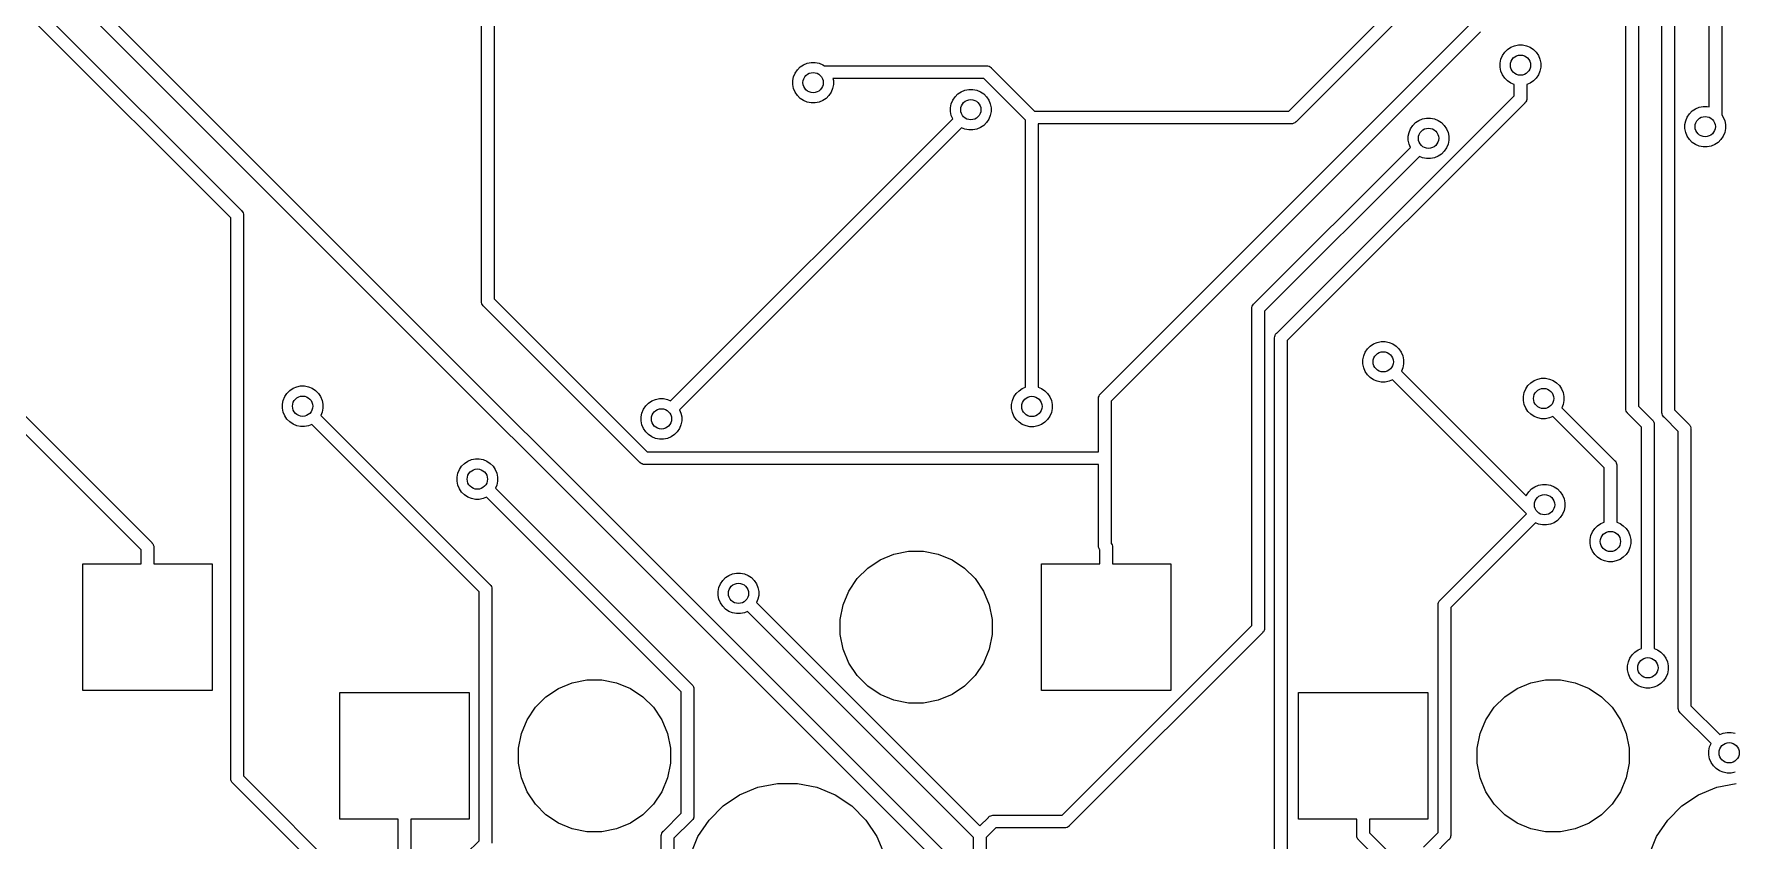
# Model space of a CAD drawing. Extents: x 1.2 to 14.9, y -4.9 to -0.3.
# Drawn here: x 8.095 to 9.416, y -2.196 to -1.569 of the extents above; entities that cross this region are included whole.
import ezdxf

# ---------------------------------------------------------------- set-up
doc = ezdxf.new("R2010")
doc.units = 0
doc.header["$MEASUREMENT"] = 0
doc.layers.add('BLACK', color=7, linetype='CONTINUOUS')

msp = doc.modelspace()

# ---------------------------------------------------------------- linework, layer by layer
at = {"layer": 'BLACK', "linetype": 'CONTINUOUS'}
for p, q in [((9.3962, -1.62555), (9.3962, -1.2292)), ((9.40604, -1.2274), (9.40604, -1.63192)), ((9.35956, -1.86303), (9.35956, -1.434)), ((9.36941, -1.43218), (9.36941, -1.86123)), ((8.04728, -1.44973), (8.81513, -2.21758)), ((8.8069, -2.22327), (8.03905, -1.45542)), ((8.44213, -1.77651), (8.44213, -1.46253)), ((8.45198, -1.46074), (8.45198, -1.77472)), ((9.33147, -1.86002), (9.33147, -1.46569)), ((9.34131, -1.46389), (9.34131, -1.85822)), ((9.0695, -1.62892), (9.22577, -1.47264)), ((9.234, -1.47833), (9.07519, -1.63715)), ((8.10242, -1.55297), (8.25566, -1.70621)), ((8.24743, -1.7119), (8.09546, -1.55993)), ((8.92335, -1.84861), (9.21164, -1.56033)), ((9.2186, -1.56729), (8.93158, -1.8543)), ((9.23446, -1.58861), (9.23565, -1.58574)), ((9.23565, -1.58574), (9.23737, -1.58316)), ((9.23737, -1.58316), (9.23957, -1.58097)), ((9.23957, -1.58097), (9.24215, -1.57925)), ((9.24215, -1.57925), (9.24501, -1.57806)), ((9.24501, -1.57806), (9.24806, -1.57745)), ((9.24806, -1.57745), (9.25116, -1.57745)), ((9.25116, -1.57745), (9.2542, -1.57806)), ((9.2542, -1.57806), (9.25707, -1.57925)), ((9.25707, -1.57925), (9.25965, -1.58097)), ((9.25965, -1.58097), (9.26184, -1.58316)), ((9.26184, -1.58316), (9.26356, -1.58574)), ((9.26356, -1.58574), (9.26475, -1.58861)), ((8.68478, -1.60221), (8.68597, -1.59934)), ((8.68597, -1.59934), (8.68769, -1.59676)), ((8.68769, -1.59676), (8.68989, -1.59457)), ((8.68989, -1.59457), (8.69247, -1.59285)), ((8.69247, -1.59285), (8.69533, -1.59166)), ((8.69533, -1.59166), (8.69837, -1.59106)), ((8.69837, -1.59106), (8.70148, -1.59106)), ((8.70148, -1.59106), (8.70452, -1.59166)), ((8.70452, -1.59166), (8.70738, -1.59285)), ((8.70738, -1.59285), (8.70867, -1.5937)), ((8.70867, -1.5937), (8.83451, -1.5937)), ((8.83451, -1.5937), (8.83475, -1.59368)), ((8.83475, -1.59368), (8.83499, -1.5937)), ((8.83499, -1.5937), (8.83499, -1.5937)), ((8.83499, -1.5937), (8.83571, -1.59378)), ((8.83571, -1.59378), (8.83664, -1.59406)), ((8.83664, -1.59406), (8.8375, -1.59451)), ((8.8375, -1.59451), (8.83824, -1.59513)), ((8.83824, -1.59513), (8.8384, -1.59532)), ((8.8384, -1.59532), (8.872, -1.62892)), ((9.23386, -1.59165), (9.23446, -1.58861)), ((9.23386, -1.59475), (9.23386, -1.59165)), ((9.23446, -1.59779), (9.23386, -1.59475)), ((9.23565, -1.60066), (9.23446, -1.59779)), ((9.26475, -1.59779), (9.26356, -1.60066)), ((9.26475, -1.58861), (9.26535, -1.59165)), ((9.26535, -1.59475), (9.26475, -1.59779)), ((9.26535, -1.59165), (9.26535, -1.59475)), ((8.68418, -1.60525), (8.68478, -1.60221)), ((8.68418, -1.60835), (8.68418, -1.60525)), ((8.68478, -1.6114), (8.68418, -1.60835)), ((8.68597, -1.61426), (8.68478, -1.6114)), ((8.71507, -1.6114), (8.71388, -1.61426)), ((8.71567, -1.60835), (8.71507, -1.6114)), ((8.83271, -1.60355), (8.71533, -1.60355)), ((8.71533, -1.60355), (8.71567, -1.60525)), ((8.71567, -1.60525), (8.71567, -1.60835)), ((8.81788, -1.61266), (8.82092, -1.61206)), ((8.82092, -1.61206), (8.82402, -1.61206)), ((8.82402, -1.61206), (8.82707, -1.61266)), ((8.86504, -1.63588), (8.83271, -1.60355)), ((9.23737, -1.60324), (9.23565, -1.60066)), ((9.23957, -1.60543), (9.23737, -1.60324)), ((9.24215, -1.60716), (9.23957, -1.60543)), ((9.24469, -1.60821), (9.24215, -1.60716)), ((9.24469, -1.61696), (9.24469, -1.60821)), ((9.25707, -1.60716), (9.25453, -1.60821)), ((9.25453, -1.60821), (9.25453, -1.61875)), ((9.25965, -1.60543), (9.25707, -1.60716)), ((9.26184, -1.60324), (9.25965, -1.60543)), ((9.26356, -1.60066), (9.26184, -1.60324)), ((8.68769, -1.61684), (8.68597, -1.61426)), ((8.68989, -1.61904), (8.68769, -1.61684)), ((8.69247, -1.62076), (8.68989, -1.61904)), ((8.69533, -1.62195), (8.69247, -1.62076)), ((8.69837, -1.62255), (8.69533, -1.62195)), ((8.70148, -1.62255), (8.69837, -1.62255)), ((8.70452, -1.62195), (8.70148, -1.62255)), ((8.70738, -1.62076), (8.70452, -1.62195)), ((8.70996, -1.61904), (8.70738, -1.62076)), ((8.71216, -1.61684), (8.70996, -1.61904)), ((8.71388, -1.61426), (8.71216, -1.61684)), ((8.80672, -1.62625), (8.80733, -1.62321)), ((8.80733, -1.62321), (8.80852, -1.62034)), ((8.80852, -1.62034), (8.81024, -1.61776)), ((8.81024, -1.61776), (8.81243, -1.61557)), ((8.81243, -1.61557), (8.81501, -1.61385)), ((8.81501, -1.61385), (8.81788, -1.61266)), ((8.82707, -1.61266), (8.82993, -1.61385)), ((8.82993, -1.61385), (8.83251, -1.61557)), ((8.83251, -1.61557), (8.8347, -1.61776)), ((8.8347, -1.61776), (8.83643, -1.62034)), ((8.83643, -1.62034), (8.83762, -1.62321)), ((8.83762, -1.62321), (8.83822, -1.62625)), ((9.06016, -1.80148), (9.24469, -1.61696)), ((9.25292, -1.62265), (9.06839, -1.80717)), ((9.2531, -1.62249), (9.25292, -1.62265)), ((9.25327, -1.62229), (9.2531, -1.62249)), ((9.25372, -1.62174), (9.25327, -1.62229)), ((9.25417, -1.62089), (9.25372, -1.62174)), ((9.25422, -1.62074), (9.25417, -1.62089)), ((9.25446, -1.61996), (9.25422, -1.62074)), ((9.25453, -1.61924), (9.25446, -1.61996)), ((9.25453, -1.61875), (9.25455, -1.619)), ((9.25455, -1.619), (9.25453, -1.61924)), ((9.25453, -1.61924), (9.25453, -1.61924)), ((9.38858, -1.62586), (9.39162, -1.62525)), ((9.39162, -1.62525), (9.39472, -1.62525)), ((9.39472, -1.62525), (9.3962, -1.62555)), ((8.58923, -1.85409), (8.80838, -1.63493)), ((8.80672, -1.62935), (8.80672, -1.62625)), ((8.80733, -1.6324), (8.80672, -1.62935)), ((8.80838, -1.63493), (8.80733, -1.6324)), ((8.8347, -1.63784), (8.83251, -1.64004)), ((8.83643, -1.63526), (8.8347, -1.63784)), ((8.83762, -1.6324), (8.83643, -1.63526)), ((8.83822, -1.62935), (8.83762, -1.6324)), ((8.83822, -1.62625), (8.83822, -1.62935)), ((8.86504, -1.84348), (8.86504, -1.63588)), ((8.872, -1.62892), (9.0695, -1.62892)), ((9.07129, -1.63876), (8.87488, -1.63876)), ((8.87488, -1.63876), (8.87488, -1.84348)), ((9.07154, -1.63878), (9.07129, -1.63876)), ((9.07178, -1.63876), (9.07154, -1.63878)), ((9.0725, -1.63869), (9.07178, -1.63876)), ((9.07178, -1.63876), (9.07178, -1.63876)), ((9.07343, -1.63841), (9.0725, -1.63869)), ((9.07428, -1.63795), (9.07343, -1.63841)), ((9.07503, -1.63734), (9.07428, -1.63795)), ((9.07519, -1.63715), (9.07503, -1.63734)), ((9.16594, -1.64001), (9.16813, -1.63781)), ((9.16813, -1.63781), (9.17071, -1.63609)), ((9.17071, -1.63609), (9.17358, -1.6349)), ((9.17358, -1.6349), (9.17662, -1.6343)), ((9.17662, -1.6343), (9.17972, -1.6343)), ((9.17972, -1.6343), (9.18276, -1.6349)), ((9.18276, -1.6349), (9.18563, -1.63609)), ((9.18563, -1.63609), (9.18821, -1.63781)), ((9.18821, -1.63781), (9.1904, -1.64001)), ((9.37742, -1.63945), (9.37803, -1.63641)), ((9.37803, -1.63641), (9.37921, -1.63354)), ((9.37921, -1.63354), (9.38094, -1.63096)), ((9.38094, -1.63096), (9.38313, -1.62877)), ((9.38313, -1.62877), (9.38571, -1.62704)), ((9.38571, -1.62704), (9.38858, -1.62586)), ((9.40604, -1.63192), (9.40713, -1.63354)), ((9.40713, -1.63354), (9.40831, -1.63641)), ((9.40831, -1.63641), (9.40892, -1.63945)), ((8.81534, -1.64189), (8.59619, -1.86105)), ((8.81788, -1.64295), (8.81534, -1.64189)), ((8.82092, -1.64355), (8.81788, -1.64295)), ((8.82402, -1.64355), (8.82092, -1.64355)), ((8.82707, -1.64295), (8.82402, -1.64355)), ((8.82993, -1.64176), (8.82707, -1.64295)), ((8.83251, -1.64004), (8.82993, -1.64176)), ((9.16242, -1.6485), (9.16303, -1.64545)), ((9.16242, -1.6516), (9.16242, -1.6485)), ((9.16303, -1.65464), (9.16242, -1.6516)), ((9.16303, -1.64545), (9.16421, -1.64259)), ((9.16421, -1.64259), (9.16594, -1.64001)), ((9.1904, -1.64001), (9.19212, -1.64259)), ((9.19212, -1.64259), (9.19331, -1.64545)), ((9.19331, -1.64545), (9.19392, -1.6485)), ((9.19392, -1.6516), (9.19331, -1.65464)), ((9.19392, -1.6485), (9.19392, -1.6516)), ((9.37742, -1.64255), (9.37742, -1.63945)), ((9.37803, -1.64559), (9.37742, -1.64255)), ((9.37921, -1.64846), (9.37803, -1.64559)), ((9.38094, -1.65104), (9.37921, -1.64846)), ((9.38313, -1.65323), (9.38094, -1.65104)), ((9.4054, -1.65104), (9.40321, -1.65323)), ((9.40713, -1.64846), (9.4054, -1.65104)), ((9.40831, -1.64559), (9.40713, -1.64846)), ((9.40892, -1.64255), (9.40831, -1.64559)), ((9.40892, -1.63945), (9.40892, -1.64255)), ((9.04243, -1.77883), (9.16408, -1.65718)), ((9.17104, -1.66414), (9.05066, -1.78451)), ((9.16408, -1.65718), (9.16303, -1.65464)), ((9.17358, -1.66519), (9.17104, -1.66414)), ((9.17662, -1.6658), (9.17358, -1.66519)), ((9.18276, -1.66519), (9.17972, -1.6658)), ((9.18563, -1.664), (9.18276, -1.66519)), ((9.18821, -1.66228), (9.18563, -1.664)), ((9.1904, -1.66009), (9.18821, -1.66228)), ((9.19212, -1.65751), (9.1904, -1.66009)), ((9.19331, -1.65464), (9.19212, -1.65751)), ((9.38571, -1.65496), (9.38313, -1.65323)), ((9.38858, -1.65614), (9.38571, -1.65496)), ((9.39162, -1.65675), (9.38858, -1.65614)), ((9.39472, -1.65675), (9.39162, -1.65675)), ((9.39776, -1.65614), (9.39472, -1.65675)), ((9.40063, -1.65496), (9.39776, -1.65614)), ((9.40321, -1.65323), (9.40063, -1.65496)), ((9.17972, -1.6658), (9.17662, -1.6658)), ((8.17772, -1.97002), (7.9254, -1.7177)), ((7.93363, -1.71201), (8.18595, -1.96433)), ((8.24743, -2.14744), (8.24743, -1.7119)), ((8.25566, -1.70621), (8.25584, -1.70637)), ((8.25584, -1.70637), (8.256, -1.70655)), ((8.256, -1.70655), (8.256, -1.70655)), ((8.256, -1.70655), (8.25646, -1.70711)), ((8.25646, -1.70711), (8.25692, -1.70797)), ((8.25692, -1.70797), (8.2572, -1.7089)), ((8.2572, -1.7089), (8.25727, -1.70962)), ((8.25727, -1.70962), (8.25727, -1.70962)), ((8.25727, -1.70962), (8.25729, -1.70986)), ((8.25729, -1.70986), (8.25727, -1.7101)), ((8.25727, -1.7101), (8.25727, -2.14565)), ((8.44211, -1.77676), (8.44213, -1.77651)), ((8.44213, -1.777), (8.44211, -1.77676)), ((8.44221, -1.77772), (8.44213, -1.777)), ((8.44213, -1.777), (8.44213, -1.777)), ((8.44249, -1.77865), (8.44221, -1.77772)), ((8.44294, -1.7795), (8.44249, -1.77865)), ((8.44356, -1.78025), (8.44294, -1.7795)), ((8.44375, -1.78041), (8.44356, -1.78025)), ((8.56529, -1.90196), (8.44375, -1.78041)), ((8.45198, -1.77472), (8.57098, -1.89372)), ((9.0408, -1.78248), (9.04082, -1.78224)), ((9.04082, -1.78272), (9.0408, -1.78248)), ((9.04082, -1.78223), (9.04089, -1.78151)), ((9.04082, -1.78224), (9.04082, -1.78223)), ((9.04082, -2.02879), (9.04082, -1.78272)), ((9.04089, -1.78151), (9.04117, -1.78058)), ((9.04117, -1.78058), (9.04163, -1.77973)), ((9.04163, -1.77973), (9.04224, -1.77898)), ((9.04224, -1.77898), (9.04243, -1.77883)), ((9.05066, -1.78451), (9.05066, -2.03059)), ((9.05853, -1.80513), (9.05862, -1.80417)), ((9.05855, -1.80537), (9.05853, -1.80513)), ((9.05855, -2.48132), (9.05855, -1.80537)), ((9.05862, -1.80417), (9.0589, -1.80324)), ((9.0589, -1.80324), (9.05936, -1.80238)), ((9.05936, -1.80238), (9.05982, -1.80182)), ((9.05982, -1.80182), (9.05998, -1.80163)), ((9.05982, -1.80182), (9.05982, -1.80182)), ((9.05998, -1.80163), (9.06016, -1.80148)), ((9.06839, -1.80717), (9.06839, -2.47952)), ((9.1329, -1.81157), (9.13548, -1.80985)), ((9.13548, -1.80985), (9.13834, -1.80866)), ((9.13834, -1.80866), (9.14139, -1.80806)), ((9.14139, -1.80806), (9.14449, -1.80806)), ((9.14449, -1.80806), (9.14753, -1.80866)), ((9.14753, -1.80866), (9.1504, -1.80985)), ((9.1504, -1.80985), (9.15298, -1.81157)), ((9.12719, -1.82226), (9.12779, -1.81921)), ((9.12719, -1.82536), (9.12719, -1.82226)), ((9.12779, -1.81921), (9.12898, -1.81635)), ((9.12898, -1.81635), (9.1307, -1.81377)), ((9.1307, -1.81377), (9.1329, -1.81157)), ((9.15298, -1.81157), (9.15517, -1.81377)), ((9.15517, -1.81377), (9.15689, -1.81635)), ((9.15689, -1.81635), (9.15808, -1.81921)), ((9.15808, -1.81921), (9.15869, -1.82226)), ((9.15869, -1.82226), (9.15869, -1.82536)), ((9.12779, -1.8284), (9.12719, -1.82536)), ((9.12898, -1.83127), (9.12779, -1.8284)), ((9.1307, -1.83385), (9.12898, -1.83127)), ((9.1329, -1.83604), (9.1307, -1.83385)), ((9.13548, -1.83776), (9.1329, -1.83604)), ((9.15808, -1.8284), (9.15703, -1.83094)), ((9.15703, -1.83094), (9.25412, -1.92803)), ((9.15869, -1.82536), (9.15808, -1.8284)), ((9.26016, -1.83836), (9.26302, -1.83717)), ((9.26302, -1.83717), (9.26607, -1.83657)), ((9.26607, -1.83657), (9.26917, -1.83657)), ((9.26917, -1.83657), (9.27221, -1.83717)), ((9.27221, -1.83717), (9.27508, -1.83836)), ((8.2893, -1.85088), (8.29102, -1.8483)), ((8.29102, -1.8483), (8.29322, -1.84611)), ((8.29322, -1.84611), (8.2958, -1.84439)), ((8.2958, -1.84439), (8.29866, -1.8432)), ((8.29866, -1.8432), (8.3017, -1.84259)), ((8.3017, -1.84259), (8.30481, -1.84259)), ((8.30481, -1.84259), (8.30785, -1.8432)), ((8.30785, -1.8432), (8.31072, -1.84439)), ((8.31072, -1.84439), (8.31329, -1.84611)), ((8.31329, -1.84611), (8.31549, -1.8483)), ((8.31549, -1.8483), (8.31721, -1.85088)), ((8.856, -1.85102), (8.85773, -1.84845)), ((8.85773, -1.84845), (8.85992, -1.84625)), ((8.85992, -1.84625), (8.8625, -1.84453)), ((8.8625, -1.84453), (8.86504, -1.84348)), ((8.87488, -1.84348), (8.87742, -1.84453)), ((8.87742, -1.84453), (8.88, -1.84625)), ((8.88, -1.84625), (8.88219, -1.84845)), ((8.88219, -1.84845), (8.88392, -1.85102)), ((8.92181, -1.8513), (8.92209, -1.85037)), ((8.92209, -1.85037), (8.92255, -1.84952)), ((8.92255, -1.84952), (8.92316, -1.84877)), ((8.92316, -1.84877), (8.92335, -1.84861)), ((9.13834, -1.83895), (9.13548, -1.83776)), ((9.14139, -1.83956), (9.13834, -1.83895)), ((9.14449, -1.83956), (9.14139, -1.83956)), ((9.14753, -1.83895), (9.14449, -1.83956)), ((9.15007, -1.8379), (9.14753, -1.83895)), ((9.25421, -1.94204), (9.15007, -1.8379)), ((9.25187, -1.85076), (9.25248, -1.84772)), ((9.25248, -1.84772), (9.25366, -1.84486)), ((9.25366, -1.84486), (9.25539, -1.84228)), ((9.25539, -1.84228), (9.25758, -1.84008)), ((9.25758, -1.84008), (9.26016, -1.83836)), ((9.27508, -1.83836), (9.27766, -1.84008)), ((9.27766, -1.84008), (9.27985, -1.84228)), ((9.27985, -1.84228), (9.28157, -1.84486)), ((9.28157, -1.84486), (9.28276, -1.84772)), ((9.28276, -1.84772), (9.28337, -1.85076)), ((8.28751, -1.85679), (8.28811, -1.85375)), ((8.28751, -1.85989), (8.28751, -1.85679)), ((8.28811, -1.86294), (8.28751, -1.85989)), ((8.28811, -1.85375), (8.2893, -1.85088)), ((8.2893, -1.8658), (8.28811, -1.86294)), ((8.31721, -1.85088), (8.3184, -1.85375)), ((8.3184, -1.86294), (8.31735, -1.86547)), ((8.3184, -1.85375), (8.319, -1.85679)), ((8.319, -1.85989), (8.3184, -1.86294)), ((8.319, -1.85679), (8.319, -1.85989)), ((8.56635, -1.86663), (8.56695, -1.86359)), ((8.56695, -1.86359), (8.56814, -1.86072)), ((8.56814, -1.86072), (8.56986, -1.85814)), ((8.56986, -1.85814), (8.57206, -1.85595)), ((8.57206, -1.85595), (8.57464, -1.85423)), ((8.57464, -1.85423), (8.5775, -1.85304)), ((8.5775, -1.85304), (8.58054, -1.85243)), ((8.58054, -1.85243), (8.58365, -1.85243)), ((8.58365, -1.85243), (8.58669, -1.85304)), ((8.58669, -1.85304), (8.58923, -1.85409)), ((8.59619, -1.86105), (8.59724, -1.86359)), ((8.59724, -1.86359), (8.59784, -1.86663)), ((8.85421, -1.85693), (8.85482, -1.85389)), ((8.85421, -1.86004), (8.85421, -1.85693)), ((8.85482, -1.86308), (8.85421, -1.86004)), ((8.85482, -1.85389), (8.856, -1.85102)), ((8.856, -1.86594), (8.85482, -1.86308)), ((8.88392, -1.85102), (8.8851, -1.85389)), ((8.8851, -1.86308), (8.88392, -1.86594)), ((8.8851, -1.85389), (8.88571, -1.85693)), ((8.88571, -1.86004), (8.8851, -1.86308)), ((8.88571, -1.85693), (8.88571, -1.86004)), ((8.92172, -1.85226), (8.92174, -1.85202)), ((8.92174, -1.8525), (8.92172, -1.85226)), ((8.92174, -1.85202), (8.92181, -1.8513)), ((8.92174, -1.85202), (8.92174, -1.85202)), ((8.92174, -1.89372), (8.92174, -1.8525)), ((8.93158, -1.8543), (8.93158, -1.8984)), ((9.25187, -1.85387), (9.25187, -1.85076)), ((9.25248, -1.85691), (9.25187, -1.85387)), ((9.25366, -1.85977), (9.25248, -1.85691)), ((9.25539, -1.86235), (9.25366, -1.85977)), ((9.25758, -1.86455), (9.25539, -1.86235)), ((9.28276, -1.85691), (9.28171, -1.85945)), ((9.28171, -1.85945), (9.3228, -1.90054)), ((9.28337, -1.85387), (9.28276, -1.85691)), ((9.28337, -1.85076), (9.28337, -1.85387)), ((9.33145, -1.86026), (9.33147, -1.86002)), ((9.33147, -1.8605), (9.33145, -1.86026)), ((9.33151, -1.86092), (9.33147, -1.8605)), ((9.33154, -1.86122), (9.33151, -1.86092)), ((9.33183, -1.86215), (9.33154, -1.86122)), ((9.33228, -1.86301), (9.33183, -1.86215)), ((9.33274, -1.86357), (9.33228, -1.86301)), ((9.3329, -1.86376), (9.33274, -1.86357)), ((9.34131, -1.85822), (9.35195, -1.86885)), ((9.35954, -1.86327), (9.35956, -1.86303)), ((9.35956, -1.86351), (9.35954, -1.86327)), ((9.35963, -1.86424), (9.35956, -1.86351)), ((9.35956, -1.86351), (9.35956, -1.86351)), ((9.36941, -1.86123), (9.3805, -1.87233)), ((8.29102, -1.86838), (8.2893, -1.8658)), ((8.29322, -1.87057), (8.29102, -1.86838)), ((8.2958, -1.8723), (8.29322, -1.87057)), ((8.29866, -1.87349), (8.2958, -1.8723)), ((8.3017, -1.87409), (8.29866, -1.87349)), ((8.30481, -1.87409), (8.3017, -1.87409)), ((8.30785, -1.87349), (8.30481, -1.87409)), ((8.31039, -1.87243), (8.30785, -1.87349)), ((8.44045, -2.0025), (8.31039, -1.87243)), ((8.31735, -1.86547), (8.44868, -1.99681)), ((8.56635, -1.86973), (8.56635, -1.86663)), ((8.56695, -1.87277), (8.56635, -1.86973)), ((8.56814, -1.87564), (8.56695, -1.87277)), ((8.56986, -1.87822), (8.56814, -1.87564)), ((8.59605, -1.87564), (8.59433, -1.87822)), ((8.59724, -1.87277), (8.59605, -1.87564)), ((8.59784, -1.86973), (8.59724, -1.87277)), ((8.59784, -1.86663), (8.59784, -1.86973)), ((8.85773, -1.86852), (8.856, -1.86594)), ((8.85992, -1.87072), (8.85773, -1.86852)), ((8.8625, -1.87244), (8.85992, -1.87072)), ((8.86537, -1.87363), (8.8625, -1.87244)), ((8.86841, -1.87423), (8.86537, -1.87363)), ((8.87151, -1.87423), (8.86841, -1.87423)), ((8.87455, -1.87363), (8.87151, -1.87423)), ((8.87742, -1.87244), (8.87455, -1.87363)), ((8.88, -1.87072), (8.87742, -1.87244)), ((8.88219, -1.86852), (8.88, -1.87072)), ((8.88392, -1.86594), (8.88219, -1.86852)), ((9.26016, -1.86627), (9.25758, -1.86455)), ((9.26302, -1.86746), (9.26016, -1.86627)), ((9.26607, -1.86806), (9.26302, -1.86746)), ((9.26917, -1.86806), (9.26607, -1.86806)), ((9.27221, -1.86746), (9.26917, -1.86806)), ((9.27475, -1.86641), (9.27221, -1.86746)), ((9.31457, -1.90623), (9.27475, -1.86641)), ((9.33308, -1.86391), (9.3329, -1.86376)), ((9.34372, -1.87454), (9.33308, -1.86391)), ((9.34372, -2.04661), (9.34372, -1.87454)), ((9.35195, -1.86885), (9.35213, -1.86901)), ((9.35213, -1.86901), (9.35229, -1.86919)), ((9.35229, -1.86919), (9.35229, -1.86919)), ((9.35229, -1.86919), (9.35266, -1.86965)), ((9.35266, -1.86965), (9.35275, -1.86976)), ((9.35275, -1.86976), (9.35321, -1.87061)), ((9.35321, -1.87061), (9.35349, -1.87154)), ((9.35349, -1.87154), (9.35356, -1.87226)), ((9.35356, -1.87226), (9.35356, -1.87226)), ((9.35356, -1.87226), (9.35358, -1.8725)), ((9.35358, -1.8725), (9.35356, -1.87274)), ((9.35356, -1.87274), (9.35356, -2.04661)), ((9.35992, -1.86516), (9.35963, -1.86424)), ((9.36037, -1.86602), (9.35992, -1.86516)), ((9.36099, -1.86677), (9.36037, -1.86602)), ((9.36118, -1.86692), (9.36099, -1.86677)), ((9.37227, -1.87802), (9.36118, -1.86692)), ((9.3805, -1.87233), (9.38069, -1.87248)), ((9.38069, -1.87248), (9.38084, -1.87267)), ((9.38084, -1.87267), (9.38084, -1.87267)), ((9.38084, -1.87267), (9.3813, -1.87323)), ((9.3813, -1.87323), (9.38153, -1.87365)), ((9.38153, -1.87365), (9.38176, -1.87409)), ((9.38176, -1.87409), (9.38204, -1.87502)), ((9.38204, -1.87502), (9.38211, -1.87574)), ((9.38211, -1.87574), (9.38211, -1.87574)), ((9.38211, -1.87574), (9.38214, -1.87598)), ((9.38214, -1.87598), (9.38211, -1.87622)), ((9.38211, -1.87622), (9.38211, -2.0911)), ((8.57206, -1.88041), (8.56986, -1.87822)), ((8.57464, -1.88214), (8.57206, -1.88041)), ((8.5775, -1.88332), (8.57464, -1.88214)), ((8.58054, -1.88393), (8.5775, -1.88332)), ((8.58365, -1.88393), (8.58054, -1.88393)), ((8.58669, -1.88332), (8.58365, -1.88393)), ((8.58955, -1.88214), (8.58669, -1.88332)), ((8.59213, -1.88041), (8.58955, -1.88214)), ((8.59433, -1.87822), (8.59213, -1.88041)), ((9.37227, -2.0929), (9.37227, -1.87802)), ((8.42677, -1.90493), (8.42897, -1.90273)), ((8.42897, -1.90273), (8.43154, -1.90101)), ((8.43154, -1.90101), (8.43441, -1.89982)), ((8.43441, -1.89982), (8.43745, -1.89922)), ((8.43745, -1.89922), (8.44055, -1.89922)), ((8.44055, -1.89922), (8.4436, -1.89982)), ((8.4436, -1.89982), (8.44646, -1.90101)), ((8.44646, -1.90101), (8.44904, -1.90273)), ((8.44904, -1.90273), (8.45124, -1.90493)), ((8.56545, -1.90214), (8.56529, -1.90196)), ((8.56564, -1.9023), (8.56545, -1.90214)), ((8.5662, -1.90276), (8.56564, -1.9023)), ((8.56564, -1.9023), (8.56564, -1.9023)), ((8.56686, -1.90311), (8.5662, -1.90276)), ((8.56705, -1.90321), (8.56686, -1.90311)), ((8.56798, -1.9035), (8.56705, -1.90321)), ((8.57098, -1.89372), (8.92174, -1.89372)), ((8.93158, -1.8984), (8.93161, -1.89865)), ((8.93161, -1.89865), (8.93158, -1.89889)), ((8.93158, -1.89889), (8.93158, -1.96503)), ((9.3228, -1.90054), (9.32299, -1.90069)), ((9.32299, -1.90069), (9.32314, -1.90088)), ((9.32314, -1.90088), (9.3236, -1.90144)), ((9.3236, -1.90144), (9.324, -1.90218)), ((9.324, -1.90218), (9.32406, -1.9023)), ((9.32406, -1.9023), (9.32434, -1.90322)), ((9.32434, -1.90322), (9.32441, -1.90395)), ((8.42326, -1.91341), (8.42386, -1.91037)), ((8.42326, -1.91652), (8.42326, -1.91341)), ((8.42386, -1.91956), (8.42326, -1.91652)), ((8.42386, -1.91037), (8.42505, -1.90751)), ((8.42505, -1.90751), (8.42677, -1.90493)), ((8.45124, -1.90493), (8.45296, -1.90751)), ((8.45296, -1.90751), (8.45415, -1.91037)), ((8.45415, -1.91037), (8.45475, -1.91341)), ((8.45475, -1.91652), (8.45415, -1.91956)), ((8.45475, -1.91341), (8.45475, -1.91652)), ((8.5687, -1.90357), (8.56798, -1.9035)), ((8.56894, -1.90359), (8.5687, -1.90357)), ((8.5687, -1.90357), (8.5687, -1.90357)), ((8.56919, -1.90357), (8.56894, -1.90359)), ((8.92174, -1.90357), (8.56919, -1.90357)), ((8.92174, -1.96676), (8.92174, -1.90357)), ((9.31457, -1.94845), (9.31457, -1.90623)), ((9.32441, -1.90395), (9.32441, -1.90395)), ((9.32441, -1.90395), (9.32444, -1.90419)), ((9.32444, -1.90419), (9.32441, -1.90443)), ((9.32441, -1.90443), (9.32441, -1.94845)), ((8.42505, -1.92242), (8.42386, -1.91956)), ((8.42677, -1.925), (8.42505, -1.92242)), ((8.42897, -1.9272), (8.42677, -1.925)), ((8.43154, -1.92892), (8.42897, -1.9272)), ((8.43441, -1.93011), (8.43154, -1.92892)), ((8.44614, -1.92906), (8.4436, -1.93011)), ((8.59737, -2.08029), (8.44614, -1.92906)), ((8.45415, -1.91956), (8.4531, -1.9221)), ((8.4531, -1.9221), (8.6056, -2.0746)), ((9.25412, -1.92803), (9.25437, -1.92741)), ((9.25437, -1.92741), (9.2561, -1.92483)), ((9.2561, -1.92483), (9.25829, -1.92264)), ((9.25829, -1.92264), (9.26087, -1.92091)), ((9.26087, -1.92091), (9.26374, -1.91973)), ((9.26374, -1.91973), (9.26678, -1.91912)), ((9.26678, -1.91912), (9.26988, -1.91912)), ((9.26988, -1.91912), (9.27292, -1.91973)), ((9.27292, -1.91973), (9.27579, -1.92091)), ((9.27579, -1.92091), (9.27837, -1.92264)), ((9.27837, -1.92264), (9.28056, -1.92483)), ((9.28056, -1.92483), (9.28229, -1.92741)), ((9.28229, -1.92741), (9.28347, -1.93028)), ((8.43745, -1.93071), (8.43441, -1.93011)), ((8.44055, -1.93071), (8.43745, -1.93071)), ((8.4436, -1.93011), (8.44055, -1.93071)), ((9.18717, -2.00907), (9.25421, -1.94204)), ((9.28229, -1.94233), (9.28056, -1.94491)), ((9.28347, -1.93946), (9.28229, -1.94233)), ((9.28347, -1.93028), (9.28408, -1.93332)), ((9.28408, -1.93642), (9.28347, -1.93946)), ((9.28408, -1.93332), (9.28408, -1.93642)), ((9.2612, -1.94896), (9.1954, -2.01476)), ((9.26374, -1.95001), (9.2612, -1.94896)), ((9.26678, -1.95062), (9.26374, -1.95001)), ((9.26988, -1.95062), (9.26678, -1.95062)), ((9.27292, -1.95001), (9.26988, -1.95062)), ((9.27579, -1.94883), (9.27292, -1.95001)), ((9.27837, -1.9471), (9.27579, -1.94883)), ((9.28056, -1.94491), (9.27837, -1.9471)), ((9.30435, -1.95886), (9.30554, -1.956)), ((9.30554, -1.956), (9.30726, -1.95342)), ((9.30726, -1.95342), (9.30945, -1.95122)), ((9.30945, -1.95122), (9.31203, -1.9495)), ((9.31203, -1.9495), (9.31457, -1.94845)), ((9.32441, -1.94845), (9.32695, -1.9495)), ((9.32695, -1.9495), (9.32953, -1.95122)), ((9.32953, -1.95122), (9.33172, -1.95342)), ((9.33172, -1.95342), (9.33345, -1.956)), ((9.33345, -1.956), (9.33463, -1.95886)), ((8.18595, -1.96433), (8.18613, -1.96448)), ((8.18613, -1.96448), (8.18629, -1.96467)), ((8.18629, -1.96467), (8.18629, -1.96467)), ((8.18629, -1.96467), (8.18675, -1.96523)), ((8.18675, -1.96523), (8.1871, -1.96589)), ((8.1871, -1.96589), (8.18721, -1.96609)), ((8.18721, -1.96609), (8.18749, -1.96702)), ((8.18749, -1.96702), (8.18756, -1.96774)), ((8.18756, -1.96774), (8.18756, -1.96774)), ((8.18756, -1.96774), (8.18758, -1.96798)), ((8.18758, -1.96798), (8.18756, -1.96822)), ((8.18756, -1.96822), (8.18756, -1.98079)), ((8.92172, -1.967), (8.92174, -1.96676)), ((8.92174, -1.96724), (8.92172, -1.967)), ((8.92174, -1.96725), (8.92174, -1.96724)), ((8.92181, -1.96797), (8.92174, -1.96725)), ((8.92209, -1.9689), (8.92181, -1.96797)), ((8.92255, -1.96975), (8.92209, -1.9689)), ((8.93158, -1.96503), (8.93175, -1.96523)), ((8.93175, -1.96523), (8.93221, -1.96609)), ((8.93221, -1.96609), (8.93249, -1.96702)), ((8.93249, -1.96702), (8.93256, -1.96774)), ((8.93256, -1.96774), (8.93256, -1.96774)), ((8.93256, -1.96774), (8.93258, -1.96798)), ((8.93258, -1.96798), (8.93256, -1.96822)), ((8.93256, -1.96822), (8.93256, -1.98079)), ((9.30374, -1.96191), (9.30435, -1.95886)), ((9.30374, -1.96501), (9.30374, -1.96191)), ((9.30435, -1.96805), (9.30374, -1.96501)), ((9.30554, -1.97092), (9.30435, -1.96805)), ((9.33463, -1.96805), (9.33345, -1.97092)), ((9.33463, -1.95886), (9.33524, -1.96191)), ((9.33524, -1.96501), (9.33463, -1.96805)), ((9.33524, -1.96191), (9.33524, -1.96501)), ((8.13244, -2.07921), (8.13244, -1.98079)), ((8.13244, -1.98079), (8.17772, -1.98079)), ((8.17772, -1.98079), (8.17772, -1.97002)), ((8.18756, -1.98079), (8.23283, -1.98079)), ((8.23283, -1.98079), (8.23283, -2.07921)), ((8.74235, -1.98413), (8.75203, -1.97767)), ((8.75203, -1.97767), (8.76277, -1.97321)), ((8.76277, -1.97321), (8.77418, -1.97094)), ((8.77418, -1.97094), (8.78582, -1.97094)), ((8.78582, -1.97094), (8.79723, -1.97321)), ((8.79723, -1.97321), (8.80797, -1.97767)), ((8.80797, -1.97767), (8.81765, -1.98413)), ((8.87744, -2.07921), (8.87744, -1.98079)), ((8.87744, -1.98079), (8.92272, -1.98079)), ((8.92272, -1.96995), (8.92255, -1.96975)), ((8.92272, -1.98079), (8.92272, -1.96995)), ((8.93256, -1.98079), (8.97783, -1.98079)), ((8.97783, -1.98079), (8.97783, -2.07921)), ((9.30726, -1.9735), (9.30554, -1.97092)), ((9.30945, -1.97569), (9.30726, -1.9735)), ((9.31203, -1.97741), (9.30945, -1.97569)), ((9.3149, -1.9786), (9.31203, -1.97741)), ((9.31794, -1.9792), (9.3149, -1.9786)), ((9.32104, -1.9792), (9.31794, -1.9792)), ((9.32409, -1.9786), (9.32104, -1.9792)), ((9.32695, -1.97741), (9.32409, -1.9786)), ((9.32953, -1.97569), (9.32695, -1.97741)), ((9.33172, -1.9735), (9.32953, -1.97569)), ((9.33345, -1.97092), (9.33172, -1.9735)), ((8.62797, -1.99634), (8.6297, -1.99376)), ((8.6297, -1.99376), (8.63189, -1.99157)), ((8.63189, -1.99157), (8.63447, -1.98985)), ((8.63447, -1.98985), (8.63734, -1.98866)), ((8.63734, -1.98866), (8.64038, -1.98806)), ((8.64038, -1.98806), (8.64348, -1.98806)), ((8.64348, -1.98806), (8.64652, -1.98866)), ((8.64652, -1.98866), (8.64939, -1.98985)), ((8.64939, -1.98985), (8.65197, -1.99157)), ((8.65197, -1.99157), (8.65416, -1.99376)), ((8.65416, -1.99376), (8.65588, -1.99634)), ((8.72767, -2.00203), (8.73413, -1.99235)), ((8.73413, -1.99235), (8.74235, -1.98413)), ((8.81765, -1.98413), (8.82587, -1.99235)), ((8.82587, -1.99235), (8.83233, -2.00203)), ((8.44045, -2.19603), (8.44045, -2.0025)), ((8.44868, -1.99681), (8.44887, -1.99696)), ((8.44887, -1.99696), (8.44902, -1.99715)), ((8.44902, -1.99715), (8.44948, -1.99771)), ((8.44948, -1.99771), (8.44994, -1.99856)), ((8.44994, -1.99856), (8.45022, -1.99949)), ((8.45022, -1.99949), (8.45029, -2.00022)), ((8.45029, -2.00022), (8.45029, -2.00022)), ((8.45029, -2.00022), (8.45032, -2.00046)), ((8.45032, -2.00046), (8.45029, -2.0007)), ((8.45029, -2.0007), (8.45029, -2.19783)), ((8.62618, -2.00225), (8.62679, -1.99921)), ((8.62618, -2.00535), (8.62618, -2.00225)), ((8.62679, -2.0084), (8.62618, -2.00535)), ((8.62679, -1.99921), (8.62797, -1.99634)), ((8.62797, -2.01126), (8.62679, -2.0084)), ((8.65588, -1.99634), (8.65707, -1.99921)), ((8.65707, -2.0084), (8.65602, -2.01093)), ((8.65707, -1.99921), (8.65768, -2.00225)), ((8.65768, -2.00535), (8.65707, -2.0084)), ((8.65768, -2.00225), (8.65768, -2.00535)), ((8.72321, -2.01277), (8.72767, -2.00203)), ((8.83233, -2.00203), (8.83679, -2.01277)), ((9.18698, -2.00922), (9.18717, -2.00907)), ((8.6297, -2.01384), (8.62797, -2.01126)), ((8.63189, -2.01604), (8.6297, -2.01384)), ((8.63447, -2.01776), (8.63189, -2.01604)), ((8.63734, -2.01895), (8.63447, -2.01776)), ((8.64038, -2.01955), (8.63734, -2.01895)), ((8.64348, -2.01955), (8.64038, -2.01955)), ((8.64652, -2.01895), (8.64348, -2.01955)), ((8.64906, -2.01789), (8.64652, -2.01895)), ((8.82463, -2.19347), (8.64906, -2.01789)), ((8.65602, -2.01093), (8.82956, -2.18447)), ((8.72094, -2.02418), (8.72321, -2.01277)), ((8.83679, -2.01277), (8.83906, -2.02418)), ((9.18554, -2.01272), (9.18563, -2.01176)), ((9.18556, -2.01296), (9.18554, -2.01272)), ((9.18556, -2.18978), (9.18556, -2.01296)), ((9.18563, -2.01176), (9.18591, -2.01083)), ((9.18591, -2.01083), (9.18637, -2.00997)), ((9.18637, -2.00997), (9.18683, -2.00941)), ((9.18683, -2.00941), (9.18698, -2.00922)), ((9.18683, -2.00941), (9.18683, -2.00941)), ((9.1954, -2.01476), (9.1954, -2.19158)), ((8.72094, -2.03582), (8.72094, -2.02418)), ((8.83906, -2.02418), (8.83906, -2.03582)), ((8.89334, -2.17626), (9.04082, -2.02879)), ((9.04905, -2.03448), (8.89903, -2.18449)), ((9.04924, -2.03432), (9.04905, -2.03448)), ((9.04981, -2.03362), (9.04924, -2.03432)), ((9.04985, -2.03357), (9.04981, -2.03362)), ((9.05031, -2.03272), (9.04985, -2.03357)), ((9.05059, -2.03179), (9.05031, -2.03272)), ((9.05066, -2.03107), (9.05059, -2.03179)), ((9.05066, -2.03059), (9.05069, -2.03083)), ((9.05069, -2.03083), (9.05066, -2.03107)), ((9.05066, -2.03107), (9.05066, -2.03107)), ((8.72321, -2.04723), (8.72094, -2.03582)), ((8.72767, -2.05797), (8.72321, -2.04723)), ((8.83679, -2.04723), (8.83233, -2.05797)), ((8.83906, -2.03582), (8.83679, -2.04723)), ((9.3386, -2.04939), (9.34118, -2.04766)), ((9.34118, -2.04766), (9.34372, -2.04661)), ((9.35356, -2.04661), (9.3561, -2.04766)), ((9.3561, -2.04766), (9.35868, -2.04939)), ((8.73413, -2.06765), (8.72767, -2.05797)), ((8.83233, -2.05797), (8.82587, -2.06765)), ((9.33289, -2.06007), (9.33349, -2.05702)), ((9.33289, -2.06317), (9.33289, -2.06007)), ((9.33349, -2.05702), (9.33468, -2.05416)), ((9.33468, -2.05416), (9.33641, -2.05158)), ((9.33641, -2.05158), (9.3386, -2.04939)), ((9.35868, -2.04939), (9.36087, -2.05158)), ((9.36087, -2.05158), (9.36259, -2.05416)), ((9.36259, -2.05416), (9.36378, -2.05702)), ((9.36378, -2.05702), (9.36439, -2.06007)), ((9.36439, -2.06007), (9.36439, -2.06317)), ((8.50203, -2.07767), (8.51277, -2.07321)), ((8.51277, -2.07321), (8.52418, -2.07094)), ((8.52418, -2.07094), (8.53582, -2.07094)), ((8.53582, -2.07094), (8.54723, -2.07321)), ((8.54723, -2.07321), (8.55797, -2.07767)), ((8.6056, -2.0746), (8.60578, -2.07475)), ((8.60578, -2.07475), (8.60594, -2.07494)), ((8.60594, -2.07494), (8.60594, -2.07494)), ((8.60594, -2.07494), (8.60614, -2.07518)), ((8.60614, -2.07518), (8.6064, -2.0755)), ((8.74235, -2.07587), (8.73413, -2.06765)), ((8.82587, -2.06765), (8.81765, -2.07587)), ((9.24703, -2.07767), (9.25777, -2.07321)), ((9.25777, -2.07321), (9.26918, -2.07094)), ((9.26918, -2.07094), (9.28082, -2.07094)), ((9.28082, -2.07094), (9.29223, -2.07321)), ((9.29223, -2.07321), (9.30297, -2.07767)), ((9.33349, -2.06621), (9.33289, -2.06317)), ((9.33468, -2.06908), (9.33349, -2.06621)), ((9.33641, -2.07166), (9.33468, -2.06908)), ((9.3386, -2.07385), (9.33641, -2.07166)), ((9.34118, -2.07557), (9.3386, -2.07385)), ((9.35868, -2.07385), (9.3561, -2.07557)), ((9.36087, -2.07166), (9.35868, -2.07385)), ((9.36259, -2.06908), (9.36087, -2.07166)), ((9.36378, -2.06621), (9.36259, -2.06908)), ((9.36439, -2.06317), (9.36378, -2.06621)), ((8.23283, -2.07921), (8.13244, -2.07921)), ((8.33217, -2.17921), (8.33217, -2.08079)), ((8.33217, -2.08079), (8.43256, -2.08079)), ((8.43256, -2.08079), (8.43256, -2.17921)), ((8.48413, -2.09235), (8.49235, -2.08413)), ((8.49235, -2.08413), (8.50203, -2.07767)), ((8.55797, -2.07767), (8.56765, -2.08413)), ((8.56765, -2.08413), (8.57587, -2.09235)), ((8.59737, -2.17473), (8.59737, -2.08029)), ((8.6064, -2.0755), (8.60686, -2.07636)), ((8.60686, -2.07636), (8.60714, -2.07728)), ((8.60714, -2.07728), (8.60721, -2.07801)), ((8.60721, -2.07801), (8.60721, -2.07801)), ((8.60721, -2.07801), (8.60723, -2.07825)), ((8.60723, -2.07825), (8.60721, -2.07849)), ((8.60721, -2.07849), (8.60721, -2.17653)), ((8.75203, -2.08233), (8.74235, -2.07587)), ((8.76277, -2.08679), (8.75203, -2.08233)), ((8.77418, -2.08906), (8.76277, -2.08679)), ((8.79723, -2.08679), (8.78582, -2.08906)), ((8.80797, -2.08233), (8.79723, -2.08679)), ((8.81765, -2.07587), (8.80797, -2.08233)), ((8.97783, -2.07921), (8.87744, -2.07921)), ((9.07717, -2.17921), (9.07717, -2.08079)), ((9.07717, -2.08079), (9.17756, -2.08079)), ((9.17756, -2.08079), (9.17756, -2.17921)), ((9.22913, -2.09235), (9.23735, -2.08413)), ((9.23735, -2.08413), (9.24703, -2.07767)), ((9.30297, -2.07767), (9.31265, -2.08413)), ((9.31265, -2.08413), (9.32087, -2.09235)), ((9.34404, -2.07676), (9.34118, -2.07557)), ((9.34709, -2.07737), (9.34404, -2.07676)), ((9.35019, -2.07737), (9.34709, -2.07737)), ((9.35323, -2.07676), (9.35019, -2.07737)), ((9.3561, -2.07557), (9.35323, -2.07676)), ((8.47767, -2.10203), (8.48413, -2.09235)), ((8.57587, -2.09235), (8.58233, -2.10203)), ((8.78582, -2.08906), (8.77418, -2.08906)), ((9.22267, -2.10203), (9.22913, -2.09235)), ((9.32087, -2.09235), (9.32733, -2.10203)), ((9.37225, -2.09314), (9.37227, -2.0929)), ((9.37227, -2.09338), (9.37225, -2.09314)), ((9.37234, -2.0941), (9.37227, -2.09338)), ((9.37227, -2.09338), (9.37227, -2.09338)), ((9.37262, -2.09503), (9.37234, -2.0941)), ((9.37308, -2.09589), (9.37262, -2.09503)), ((9.3737, -2.09663), (9.37308, -2.09589)), ((9.37388, -2.09679), (9.3737, -2.09663)), ((9.39766, -2.12057), (9.37388, -2.09679)), ((9.38211, -2.0911), (9.40462, -2.11361)), ((8.47094, -2.12418), (8.47321, -2.11277)), ((8.47321, -2.11277), (8.47767, -2.10203)), ((8.58233, -2.10203), (8.58679, -2.11277)), ((8.58679, -2.11277), (8.58906, -2.12418)), ((9.21594, -2.12418), (9.21821, -2.11277)), ((9.21821, -2.11277), (9.22267, -2.10203)), ((9.32733, -2.10203), (9.33179, -2.11277)), ((9.33179, -2.11277), (9.33406, -2.12418)), ((9.40462, -2.11361), (9.40716, -2.11256)), ((9.40716, -2.11256), (9.4102, -2.11195)), ((9.4102, -2.11195), (9.41331, -2.11195)), ((9.41331, -2.11195), (9.41635, -2.11256)), ((8.47094, -2.13582), (8.47094, -2.12418)), ((8.58906, -2.12418), (8.58906, -2.13582)), ((9.21594, -2.13582), (9.21594, -2.12418)), ((9.33406, -2.12418), (9.33406, -2.13582)), ((9.39601, -2.12615), (9.39661, -2.12311)), ((9.39601, -2.12925), (9.39601, -2.12615)), ((9.39661, -2.12311), (9.39766, -2.12057)), ((8.47321, -2.14723), (8.47094, -2.13582)), ((8.58906, -2.13582), (8.58679, -2.14723)), ((9.21821, -2.14723), (9.21594, -2.13582)), ((9.33406, -2.13582), (9.33179, -2.14723)), ((9.39661, -2.13229), (9.39601, -2.12925)), ((9.3978, -2.13516), (9.39661, -2.13229)), ((9.39952, -2.13774), (9.3978, -2.13516)), ((9.40172, -2.13993), (9.39952, -2.13774)), ((9.4043, -2.14166), (9.40172, -2.13993)), ((8.2474, -2.14769), (8.24743, -2.14744)), ((8.2475, -2.14865), (8.2474, -2.14769)), ((8.24778, -2.14958), (8.2475, -2.14865)), ((8.24823, -2.15043), (8.24778, -2.14958)), ((8.2487, -2.15099), (8.24823, -2.15043)), ((8.24885, -2.15118), (8.2487, -2.15099)), ((8.24904, -2.15134), (8.24885, -2.15118)), ((8.63254, -2.53484), (8.24904, -2.15134)), ((8.25727, -2.14565), (8.64077, -2.52915)), ((8.47767, -2.15797), (8.47321, -2.14723)), ((8.58679, -2.14723), (8.58233, -2.15797)), ((8.6571, -2.15452), (8.67227, -2.1515)), ((8.67227, -2.1515), (8.68773, -2.1515)), ((8.68773, -2.1515), (8.7029, -2.15452)), ((9.22267, -2.15797), (9.21821, -2.14723)), ((9.33179, -2.14723), (9.32733, -2.15797)), ((9.4021, -2.15452), (9.41727, -2.1515)), ((9.40716, -2.14284), (9.4043, -2.14166)), ((9.4102, -2.14345), (9.40716, -2.14284)), ((9.41331, -2.14345), (9.4102, -2.14345)), ((9.41635, -2.14284), (9.41331, -2.14345)), ((8.48413, -2.16765), (8.47767, -2.15797)), ((8.49235, -2.17587), (8.48413, -2.16765)), ((8.57587, -2.16765), (8.56765, -2.17587)), ((8.58233, -2.15797), (8.57587, -2.16765)), ((8.62996, -2.16903), (8.64282, -2.16043)), ((8.64282, -2.16043), (8.6571, -2.15452)), ((8.7029, -2.15452), (8.71718, -2.16043)), ((8.71718, -2.16043), (8.73004, -2.16903)), ((9.22913, -2.16765), (9.22267, -2.15797)), ((9.23735, -2.17587), (9.22913, -2.16765)), ((9.32087, -2.16765), (9.31265, -2.17587)), ((9.32733, -2.15797), (9.32087, -2.16765)), ((9.37496, -2.16903), (9.38782, -2.16043)), ((9.38782, -2.16043), (9.4021, -2.15452)), ((8.37744, -2.17921), (8.33217, -2.17921)), ((8.37744, -2.19178), (8.37744, -2.17921)), ((8.43256, -2.17921), (8.38728, -2.17921)), ((8.38728, -2.17921), (8.38728, -2.24596)), ((8.50203, -2.18233), (8.49235, -2.17587)), ((8.56765, -2.17587), (8.55797, -2.18233)), ((8.58359, -2.1885), (8.59737, -2.17473)), ((8.6056, -2.18042), (8.59182, -2.19419)), ((8.60578, -2.18026), (8.6056, -2.18042)), ((8.60598, -2.18003), (8.60578, -2.18026)), ((8.6064, -2.17952), (8.60598, -2.18003)), ((8.60686, -2.17866), (8.6064, -2.17952)), ((8.6069, -2.17851), (8.60686, -2.17866)), ((8.60714, -2.17773), (8.6069, -2.17851)), ((8.60721, -2.17701), (8.60714, -2.17773)), ((8.60721, -2.17653), (8.60723, -2.17677)), ((8.60723, -2.17677), (8.60721, -2.17701)), ((8.60721, -2.17701), (8.60721, -2.17701)), ((8.61043, -2.19282), (8.61903, -2.17996)), ((8.61903, -2.17996), (8.62996, -2.16903)), ((8.73004, -2.16903), (8.74097, -2.17996)), ((8.74097, -2.17996), (8.74957, -2.19282)), ((8.82956, -2.18447), (8.83615, -2.17788)), ((8.83615, -2.17788), (8.8363, -2.17769)), ((8.8363, -2.17769), (8.83649, -2.17753)), ((8.83649, -2.17753), (8.83705, -2.17707)), ((8.83649, -2.17753), (8.83649, -2.17753)), ((8.83705, -2.17707), (8.83791, -2.17662)), ((8.83705, -2.17707), (8.83705, -2.17707)), ((8.83705, -2.17707), (8.83705, -2.17707)), ((8.83791, -2.17662), (8.83883, -2.17633)), ((8.83883, -2.17633), (8.83956, -2.17626)), ((8.83956, -2.17626), (8.8398, -2.17624)), ((8.83956, -2.17626), (8.83956, -2.17626)), ((8.8398, -2.17624), (8.84004, -2.17626)), ((8.84004, -2.17626), (8.89334, -2.17626)), ((9.12244, -2.17921), (9.07717, -2.17921)), ((9.12244, -2.19178), (9.12244, -2.17921)), ((9.17756, -2.17921), (9.13228, -2.17921)), ((9.13228, -2.17921), (9.13228, -2.18998)), ((9.24703, -2.18233), (9.23735, -2.17587)), ((9.31265, -2.17587), (9.30297, -2.18233)), ((9.35543, -2.19282), (9.36403, -2.17996)), ((9.36403, -2.17996), (9.37496, -2.16903)), ((8.37744, -2.24775), (8.37744, -2.19178)), ((8.37744, -2.19178), (8.37744, -2.19178)), ((8.51277, -2.18679), (8.50203, -2.18233)), ((8.52418, -2.18906), (8.51277, -2.18679)), ((8.53582, -2.18906), (8.52418, -2.18906)), ((8.54723, -2.18679), (8.53582, -2.18906)), ((8.55797, -2.18233), (8.54723, -2.18679)), ((8.58196, -2.19215), (8.58198, -2.19191)), ((8.58198, -2.19239), (8.58196, -2.19215)), ((8.58198, -2.19191), (8.58205, -2.19119)), ((8.58198, -2.19191), (8.58198, -2.19191)), ((8.58198, -2.3303), (8.58198, -2.19239)), ((8.58205, -2.19119), (8.58233, -2.19026)), ((8.58233, -2.19026), (8.58279, -2.18941)), ((8.58279, -2.18941), (8.5834, -2.18866)), ((8.5834, -2.18866), (8.58359, -2.1885)), ((8.60452, -2.2071), (8.61043, -2.19282)), ((8.74957, -2.19282), (8.75548, -2.2071)), ((8.82463, -2.37834), (8.82463, -2.19347)), ((8.84184, -2.18611), (8.83448, -2.19347)), ((8.83448, -2.19347), (8.83448, -2.37654)), ((8.89514, -2.18611), (8.84184, -2.18611)), ((8.89538, -2.18613), (8.89514, -2.18611)), ((8.89562, -2.18611), (8.89538, -2.18613)), ((8.89635, -2.18604), (8.89562, -2.18611)), ((8.89562, -2.18611), (8.89562, -2.18611)), ((8.89727, -2.18575), (8.89635, -2.18604)), ((8.89813, -2.1853), (8.89727, -2.18575)), ((8.89888, -2.18468), (8.89813, -2.1853)), ((8.89903, -2.18449), (8.89888, -2.18468)), ((9.12242, -2.19202), (9.12244, -2.19178)), ((9.12251, -2.19298), (9.12242, -2.19202)), ((9.12279, -2.19391), (9.12251, -2.19298)), ((9.12325, -2.19477), (9.12279, -2.19391)), ((9.13228, -2.18998), (9.16222, -2.21992)), ((9.1742, -2.20114), (9.18556, -2.18978)), ((9.19505, -2.19371), (9.19459, -2.19457)), ((9.19511, -2.1935), (9.19505, -2.19371)), ((9.19533, -2.19278), (9.19511, -2.1935)), ((9.1954, -2.19206), (9.19533, -2.19278)), ((9.1954, -2.19158), (9.19543, -2.19182)), ((9.19543, -2.19182), (9.1954, -2.19206)), ((9.1954, -2.19206), (9.1954, -2.19206)), ((9.25777, -2.18679), (9.24703, -2.18233)), ((9.26918, -2.18906), (9.25777, -2.18679)), ((9.28082, -2.18906), (9.26918, -2.18906)), ((9.29223, -2.18679), (9.28082, -2.18906)), ((9.30297, -2.18233), (9.29223, -2.18679)), ((9.34952, -2.2071), (9.35543, -2.19282)), ((8.43038, -2.2061), (8.44045, -2.19603)), ((8.59182, -2.19419), (8.59182, -2.3285)), ((9.12362, -2.19521), (9.12325, -2.19477)), ((9.12387, -2.19552), (9.12362, -2.19521)), ((9.12405, -2.19567), (9.12387, -2.19552)), ((9.15399, -2.22561), (9.12405, -2.19567)), ((9.19379, -2.19547), (9.18243, -2.20683)), ((9.19398, -2.19532), (9.19379, -2.19547)), ((9.19421, -2.19503), (9.19398, -2.19532)), ((9.19459, -2.19457), (9.19421, -2.19503))]:
    msp.add_line(p, q, dxfattribs=at)
at = {"layer": 'BLACK'}
for centre in [(9.24961, -1.5932), (8.69993, -1.6068), (8.82247, -1.6278), (9.39317, -1.641), (9.17817, -1.65005), (9.14294, -1.82381), (8.30326, -1.85834), (9.26762, -1.85231), (8.58209, -1.86818), (8.86996, -1.85848), (8.439, -1.91496), (9.26833, -1.93487), (9.31949, -1.96346), (8.64193, -2.0038), (9.34864, -2.06162), (9.41176, -2.1277)]:
    msp.add_circle(centre, 0.007874, dxfattribs=at)

doc.saveas('drawing.dxf')
